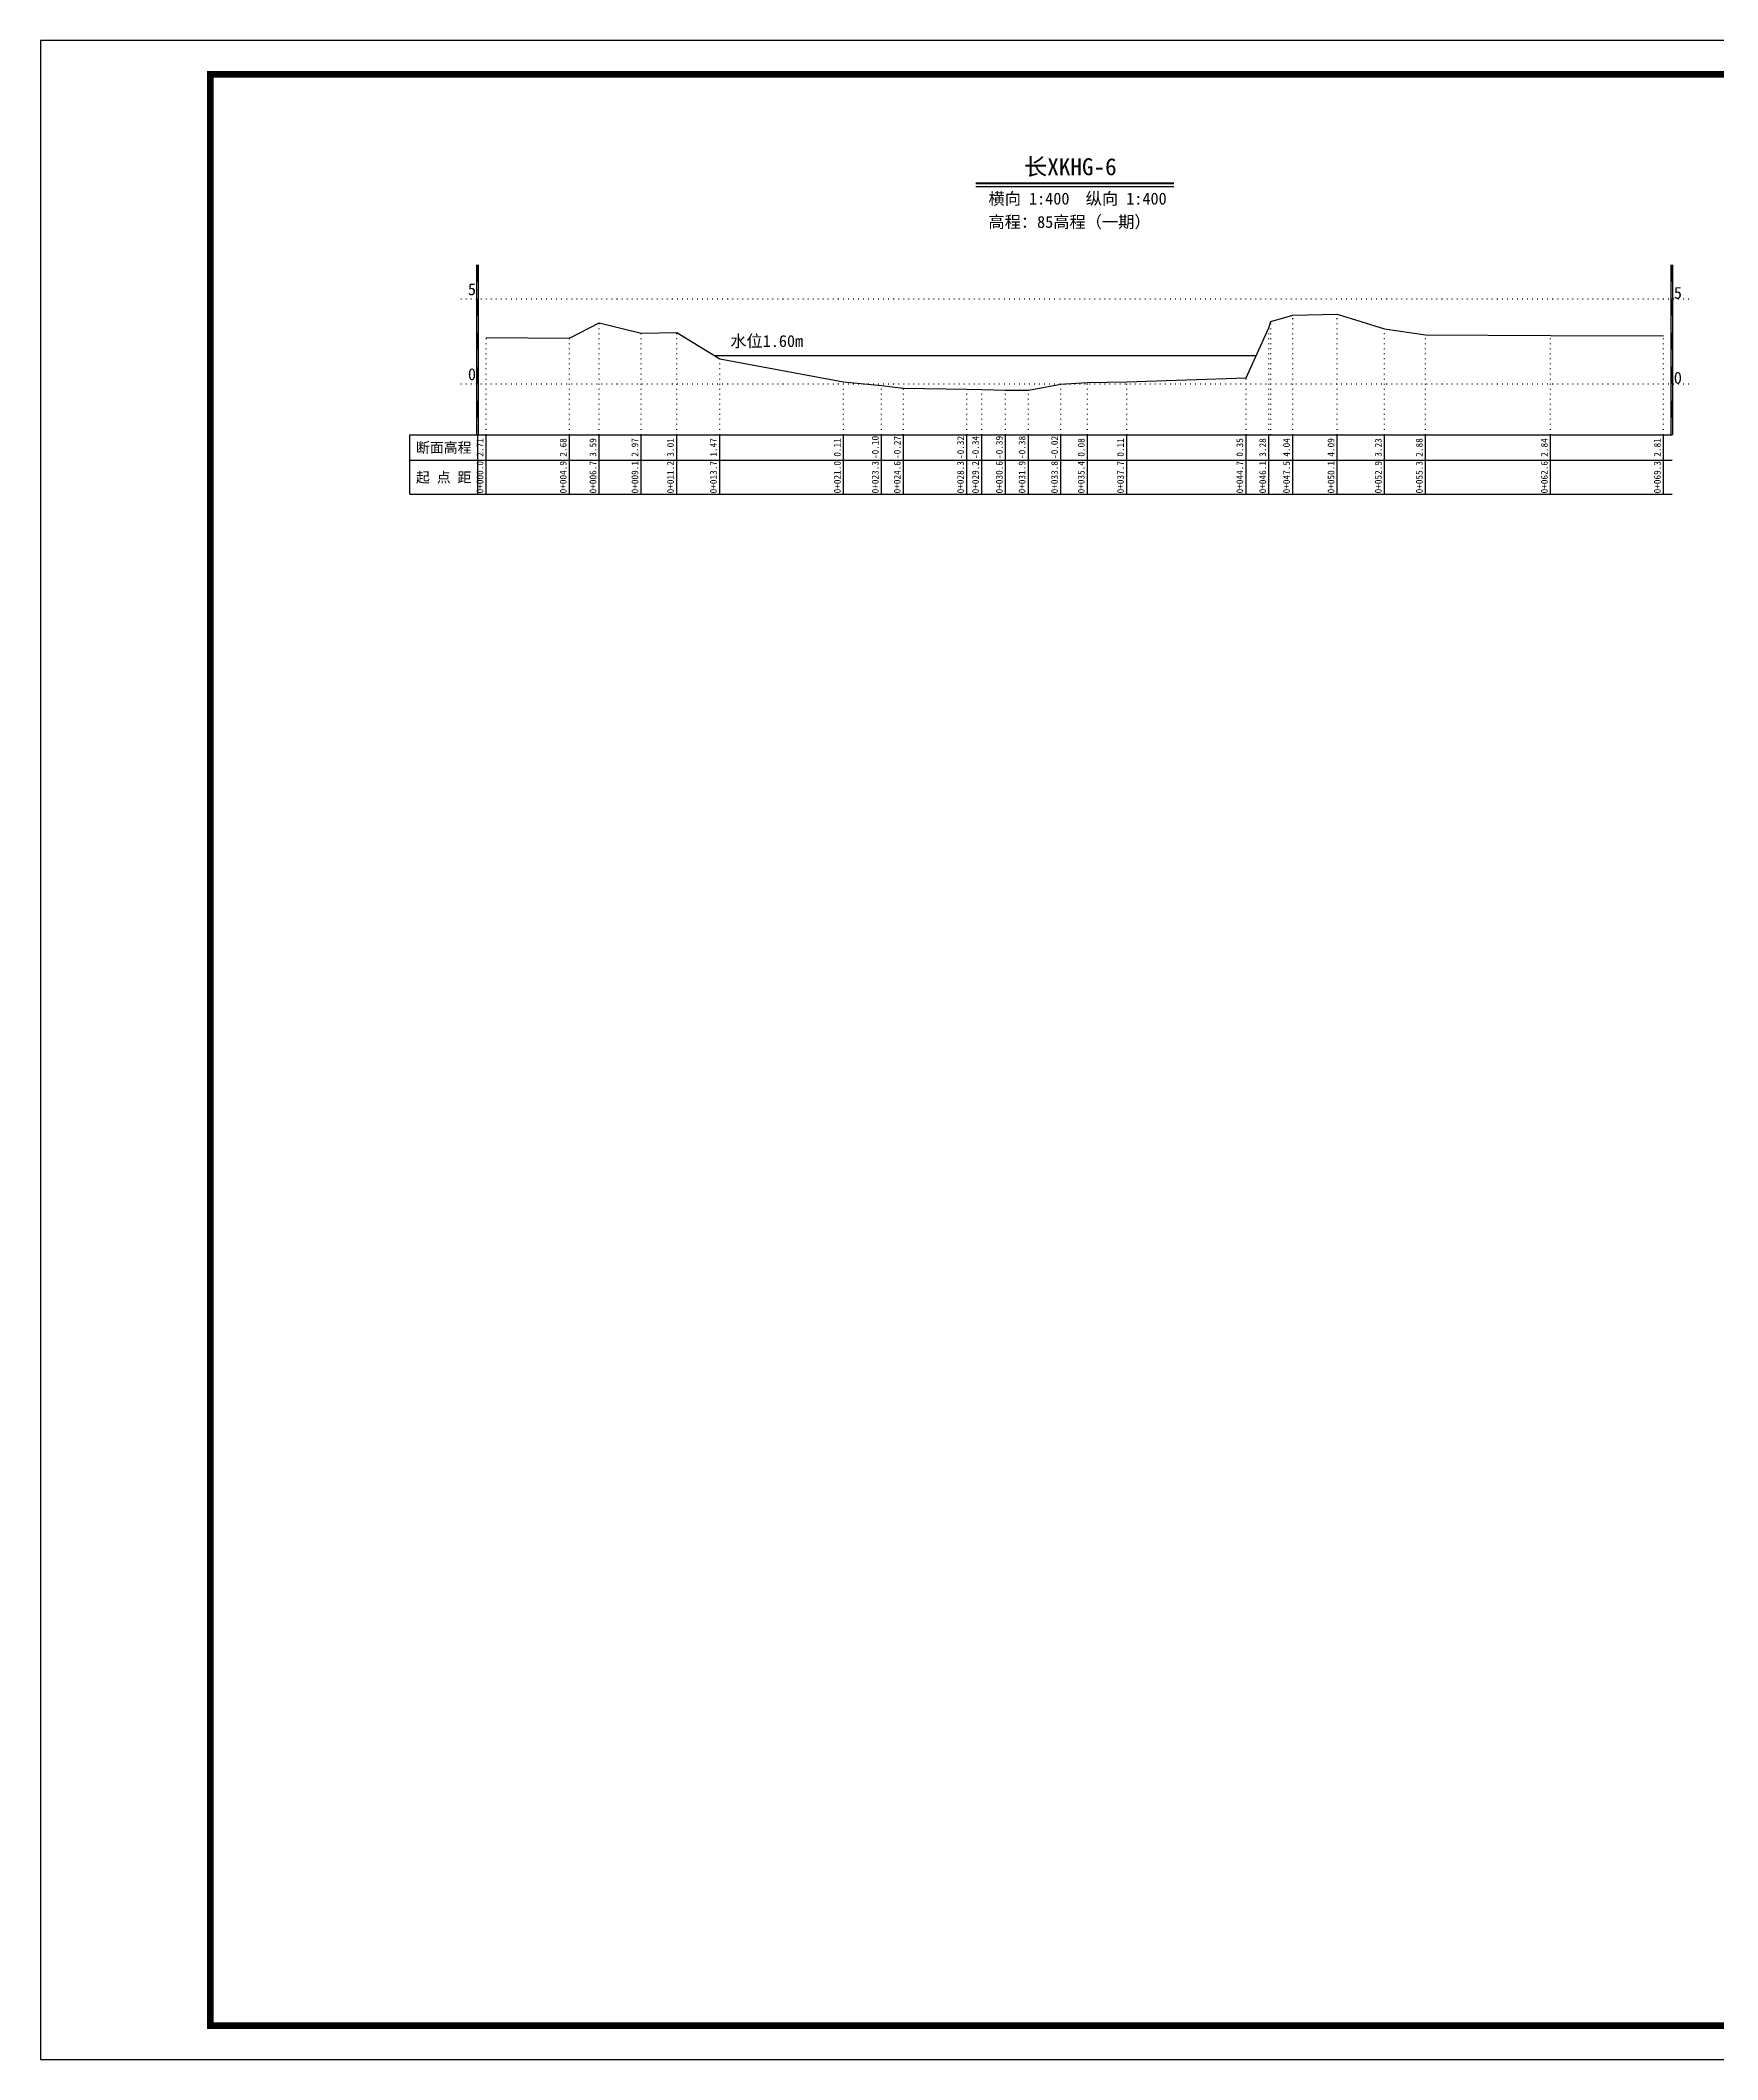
# Model space of a CAD drawing. Header units: millimetres. Extents: x 519117 to 519987, y 3371934 to 3372231.
# Drawn here: x 519566.9 to 519813.6, y 3371934.2 to 3372231.2 of the extents above; entities that cross this region are included whole.
import ezdxf
from ezdxf.enums import TextEntityAlignment as Align

# ---------------------------------------------------------------- set-up
doc = ezdxf.new("R2010")
doc.units = ezdxf.units.MM
doc.header["$LTSCALE"] = 0.4
doc.header["$MEASUREMENT"] = 0
doc.linetypes.add('X4', pattern=[1.6, 0, -1.6])
for name, color, linetype in [('DMX', 1, 'Continuous'), ('zdm1', 5, 'Continuous'), ('ZDMT5', 3, 'Continuous'), ('图框', 7, 'Continuous'), ('断面名称', 5, 'Continuous'), ('比例尺', 3, 'Continuous'), ('水位', 7, 'Continuous')]:
    doc.layers.add(name, color=color, linetype=linetype)
doc.styles.add('HDM', font='fangsong_GB2312.ttf')

msp = doc.modelspace()

# ---------------------------------------------------------------- linework, layer by layer
at = {"layer": 'DMX', "linetype": 'Continuous', "flags": 128}
msp.add_lwpolyline([(519632.46, 3372187.45), (519644.71, 3372187.37), (519649.08, 3372189.65), (519655.26, 3372188.1), (519660.48, 3372188.2), (519666.81, 3372184.35), (519685.03, 3372180.95), (519690.61, 3372180.42), (519693.83, 3372180), (519703.16, 3372179.87), (519705.36, 3372179.82), (519708.86, 3372179.7), (519712.21, 3372179.72), (519716.98, 3372180.62), (519720.91, 3372180.87), (519726.68, 3372180.95), (519744.23, 3372181.55), (519747.61, 3372188.87), (519747.88, 3372189.8), (519751.11, 3372190.77), (519757.66, 3372190.9), (519764.61, 3372188.75), (519770.63, 3372187.87), (519789.03, 3372187.77), (519805.66, 3372187.7)], dxfattribs=at)
at = {"layer": 'zdm1', "linetype": 'Continuous'}
for p, q in [((519631.08, 3372173.17), (519631.08, 3372198.17)), ((519631.33, 3372173.17), (519631.33, 3372198.17)), ((519806.78, 3372173.17), (519806.78, 3372198.17)), ((519807.03, 3372173.17), (519807.03, 3372198.17)), ((519621.21, 3372164.42), (519621.21, 3372173.17)), ((519621.21, 3372173.17), (519632.46, 3372173.17)), ((519631.21, 3372164.42), (519631.21, 3372173.17)), ((519632.46, 3372173.17), (519806.91, 3372173.17)), ((519621.21, 3372169.42), (519806.91, 3372169.42)), ((519621.21, 3372164.42), (519806.91, 3372164.42))]:
    msp.add_line(p, q, dxfattribs=at)
at = {"layer": 'zdm1', "linetype": 'X4'}
for p, q in [((519628.71, 3372193.17), (519809.41, 3372193.17)), ((519628.71, 3372180.67), (519809.41, 3372180.67))]:
    msp.add_line(p, q, dxfattribs=at)
at = {"layer": 'zdm1', "linetype": 'Continuous', "flags": 128}
for points in [[(519631.21, 3372195.67, 0.25, 0.25, 0), (519631.21, 3372198.17, 0.25, 0.25, 0)], [(519806.91, 3372195.67, 0.25, 0.25, 0), (519806.91, 3372198.17, 0.25, 0.25, 0)], [(519631.21, 3372190.67, 0.25, 0.25, 0), (519631.21, 3372193.17, 0.25, 0.25, 0)], [(519806.91, 3372190.67, 0.25, 0.25, 0), (519806.91, 3372193.17, 0.25, 0.25, 0)], [(519631.21, 3372185.67, 0.25, 0.25, 0), (519631.21, 3372188.17, 0.25, 0.25, 0)], [(519806.91, 3372185.67, 0.25, 0.25, 0), (519806.91, 3372188.17, 0.25, 0.25, 0)], [(519631.21, 3372180.67, 0.25, 0.25, 0), (519631.21, 3372183.17, 0.25, 0.25, 0)], [(519806.91, 3372180.67, 0.25, 0.25, 0), (519806.91, 3372183.17, 0.25, 0.25, 0)], [(519631.21, 3372175.67, 0.25, 0.25, 0), (519631.21, 3372178.17, 0.25, 0.25, 0)], [(519806.91, 3372175.67, 0.25, 0.25, 0), (519806.91, 3372178.17, 0.25, 0.25, 0)]]:
    msp.add_lwpolyline(points, format="xyseb", dxfattribs=at)
at = {"layer": 'ZDMT5', "linetype": 'X4'}
for p, q in [((519649.08, 3372173.17), (519649.08, 3372189.65)), ((519747.61, 3372173.17), (519747.61, 3372188.87)), ((519747.88, 3372173.17), (519747.88, 3372189.8)), ((519751.11, 3372173.17), (519751.11, 3372190.77)), ((519757.66, 3372173.17), (519757.66, 3372190.9)), ((519764.61, 3372173.17), (519764.61, 3372188.75)), ((519632.46, 3372173.17), (519632.46, 3372187.45)), ((519644.71, 3372173.17), (519644.71, 3372187.37)), ((519655.26, 3372173.17), (519655.26, 3372188.1)), ((519660.48, 3372173.17), (519660.48, 3372188.2)), ((519770.63, 3372173.17), (519770.63, 3372187.87)), ((519789.03, 3372173.17), (519789.03, 3372187.77)), ((519805.66, 3372173.17), (519805.66, 3372187.7)), ((519666.81, 3372173.17), (519666.81, 3372184.35)), ((519685.03, 3372173.17), (519685.03, 3372180.95)), ((519690.61, 3372173.17), (519690.61, 3372180.42)), ((519693.83, 3372173.17), (519693.83, 3372180)), ((519703.16, 3372173.17), (519703.16, 3372179.87)), ((519705.36, 3372173.17), (519705.36, 3372179.82)), ((519708.86, 3372173.17), (519708.86, 3372179.7)), ((519712.21, 3372173.17), (519712.21, 3372179.72)), ((519716.98, 3372173.17), (519716.98, 3372180.62)), ((519720.91, 3372173.17), (519720.91, 3372180.87)), ((519726.68, 3372173.17), (519726.68, 3372180.95)), ((519744.23, 3372173.17), (519744.23, 3372181.55))]:
    msp.add_line(p, q, dxfattribs=at)
at = {"layer": 'ZDMT5', "linetype": 'Continuous'}
for p, q in [((519632.46, 3372164.42), (519632.46, 3372173.17)), ((519644.71, 3372164.42), (519644.71, 3372173.17)), ((519649.08, 3372164.42), (519649.08, 3372173.17)), ((519655.26, 3372164.42), (519655.26, 3372173.17)), ((519660.48, 3372164.42), (519660.48, 3372173.17)), ((519666.81, 3372164.42), (519666.81, 3372173.17)), ((519685.03, 3372164.42), (519685.03, 3372173.17)), ((519690.61, 3372164.42), (519690.61, 3372173.17)), ((519693.83, 3372164.42), (519693.83, 3372173.17)), ((519703.16, 3372164.42), (519703.16, 3372173.17)), ((519705.36, 3372164.42), (519705.36, 3372173.17)), ((519708.86, 3372164.42), (519708.86, 3372173.17)), ((519712.21, 3372164.42), (519712.21, 3372173.17)), ((519716.98, 3372164.42), (519716.98, 3372173.17)), ((519720.91, 3372164.42), (519720.91, 3372173.17)), ((519726.68, 3372164.42), (519726.68, 3372173.17)), ((519744.23, 3372164.42), (519744.23, 3372173.17)), ((519747.61, 3372164.42), (519747.61, 3372173.17)), ((519751.11, 3372164.42), (519751.11, 3372173.17)), ((519757.66, 3372164.42), (519757.66, 3372173.17)), ((519764.61, 3372164.42), (519764.61, 3372173.17)), ((519770.63, 3372164.42), (519770.63, 3372173.17)), ((519789.03, 3372164.42), (519789.03, 3372173.17)), ((519805.66, 3372164.42), (519805.66, 3372173.17))]:
    msp.add_line(p, q, dxfattribs=at)
at = {"layer": '图框', "flags": 128}
msp.add_lwpolyline([(519566.88, 3371934.17), (519986.88, 3371934.17), (519986.88, 3372231.17), (519566.88, 3372231.17)], close=True, dxfattribs=at)
at = {"layer": '图框', "const_width": 1, "flags": 128}
msp.add_lwpolyline([(519591.88, 3371939.17), (519981.88, 3371939.17), (519981.88, 3372226.17), (519591.88, 3372226.17)], close=True, dxfattribs=at)
at = {"layer": '比例尺', "color": 3, "linetype": 'Continuous', "lineweight": 40}
msp.add_line((519704.49, 3372210.17), (519733.62, 3372210.17), dxfattribs=at)
at = {"layer": '比例尺', "color": 3, "linetype": 'Continuous'}
msp.add_line((519704.49, 3372209.67), (519733.62, 3372209.67), dxfattribs=at)
at = {"layer": '水位', "color": 6, "linetype": 'Continuous', "flags": 128}
msp.add_lwpolyline([(519666, 3372184.84), (519745.75, 3372184.84)], dxfattribs=at)

# ---------------------------------------------------------------- texts
at = {"layer": 'zdm1', "linetype": 'Continuous', "style": 'HDM'}
for s, p in [('5', (519630.96, 3372193.17)), ('0', (519630.96, 3372180.67))]:
    msp.add_text(s, height=1.75, dxfattribs=at).set_placement(p, align=Align.BOTTOM_RIGHT)
for s, p in [('5', (519807.16, 3372193.17)), ('0', (519807.16, 3372180.67))]:
    msp.add_text(s, height=1.75, dxfattribs=at).set_placement(p)
for s, p in [('断面高程', (519626.21, 3372171.3)), ('起 点 距', (519626.21, 3372166.92))]:
    msp.add_text(s, height=1.5, dxfattribs=at).set_placement(p, align=Align.MIDDLE)
at = {"layer": 'ZDMT5', "linetype": 'Continuous', "style": 'HDM'}
for s, p in [('2.71', (519632.33, 3372171.3)), ('2.68', (519644.58, 3372171.3)), ('3.59', (519648.96, 3372171.3)), ('2.97', (519655.13, 3372171.3)), ('3.01', (519660.36, 3372171.3)), ('1.47', (519666.68, 3372171.3)), ('0.11', (519684.91, 3372171.3)), ('-0.10', (519690.48, 3372171.3)), ('-0.27', (519693.71, 3372171.3)), ('-0.32', (519703.03, 3372171.3)), ('-0.34', (519705.23, 3372171.3)), ('-0.39', (519708.73, 3372171.3)), ('-0.38', (519712.08, 3372171.3)), ('-0.02', (519716.86, 3372171.3)), ('0.08', (519720.78, 3372171.3)), ('0.11', (519726.56, 3372171.3)), ('0.35', (519744.11, 3372171.3)), ('3.28', (519747.48, 3372171.3)), ('4.04', (519750.98, 3372171.3)), ('4.09', (519757.53, 3372171.3)), ('3.23', (519764.48, 3372171.3)), ('2.88', (519770.51, 3372171.3)), ('2.84', (519788.91, 3372171.3)), ('2.81', (519805.53, 3372171.3)), ('0+000.0', (519632.33, 3372166.92)), ('0+004.9', (519644.58, 3372166.92)), ('0+006.7', (519648.96, 3372166.92)), ('0+009.1', (519655.13, 3372166.92)), ('0+011.2', (519660.36, 3372166.92)), ('0+013.7', (519666.68, 3372166.92)), ('0+021.0', (519684.91, 3372166.92)), ('0+023.3', (519690.48, 3372166.92)), ('0+024.6', (519693.71, 3372166.92)), ('0+028.3', (519703.03, 3372166.92)), ('0+029.2', (519705.23, 3372166.92)), ('0+030.6', (519708.73, 3372166.92)), ('0+031.9', (519712.08, 3372166.92)), ('0+033.8', (519716.86, 3372166.92)), ('0+035.4', (519720.78, 3372166.92)), ('0+037.7', (519726.56, 3372166.92)), ('0+044.7', (519744.11, 3372166.92)), ('0+046.1', (519747.48, 3372166.92)), ('0+047.5', (519750.98, 3372166.92)), ('0+050.1', (519757.53, 3372166.92)), ('0+052.9', (519764.48, 3372166.92)), ('0+055.3', (519770.51, 3372166.92)), ('0+062.6', (519788.91, 3372166.92)), ('0+069.3', (519805.53, 3372166.92))]:
    msp.add_text(s, height=1, rotation=90, dxfattribs=at).set_placement(p, align=Align.BOTTOM_CENTER)
at = {"layer": '断面名称', "color": 5, "linetype": 'Continuous', "style": 'HDM'}
msp.add_text('长XKHG-6', height=2.5, dxfattribs=at).set_placement((519718.39, 3372212.64), align=Align.MIDDLE)
at = {"layer": '比例尺', "color": 3, "linetype": 'Continuous', "style": 'HDM'}
for s, p in [('横向 1:400  纵向 1:400', (519732.56, 3372206.5)), ('高程：85高程（一期）', (519730.2, 3372203.07))]:
    msp.add_text(s, height=1.75, dxfattribs=at).set_placement(p, align=Align.BOTTOM_RIGHT)
at = {"layer": '水位', "color": 6, "linetype": 'Continuous', "style": 'HDM'}
msp.add_text('水位1.60m', height=1.75, dxfattribs=at).set_placement((519673.72, 3372186.99), align=Align.MIDDLE)

doc.saveas('drawing.dxf')
